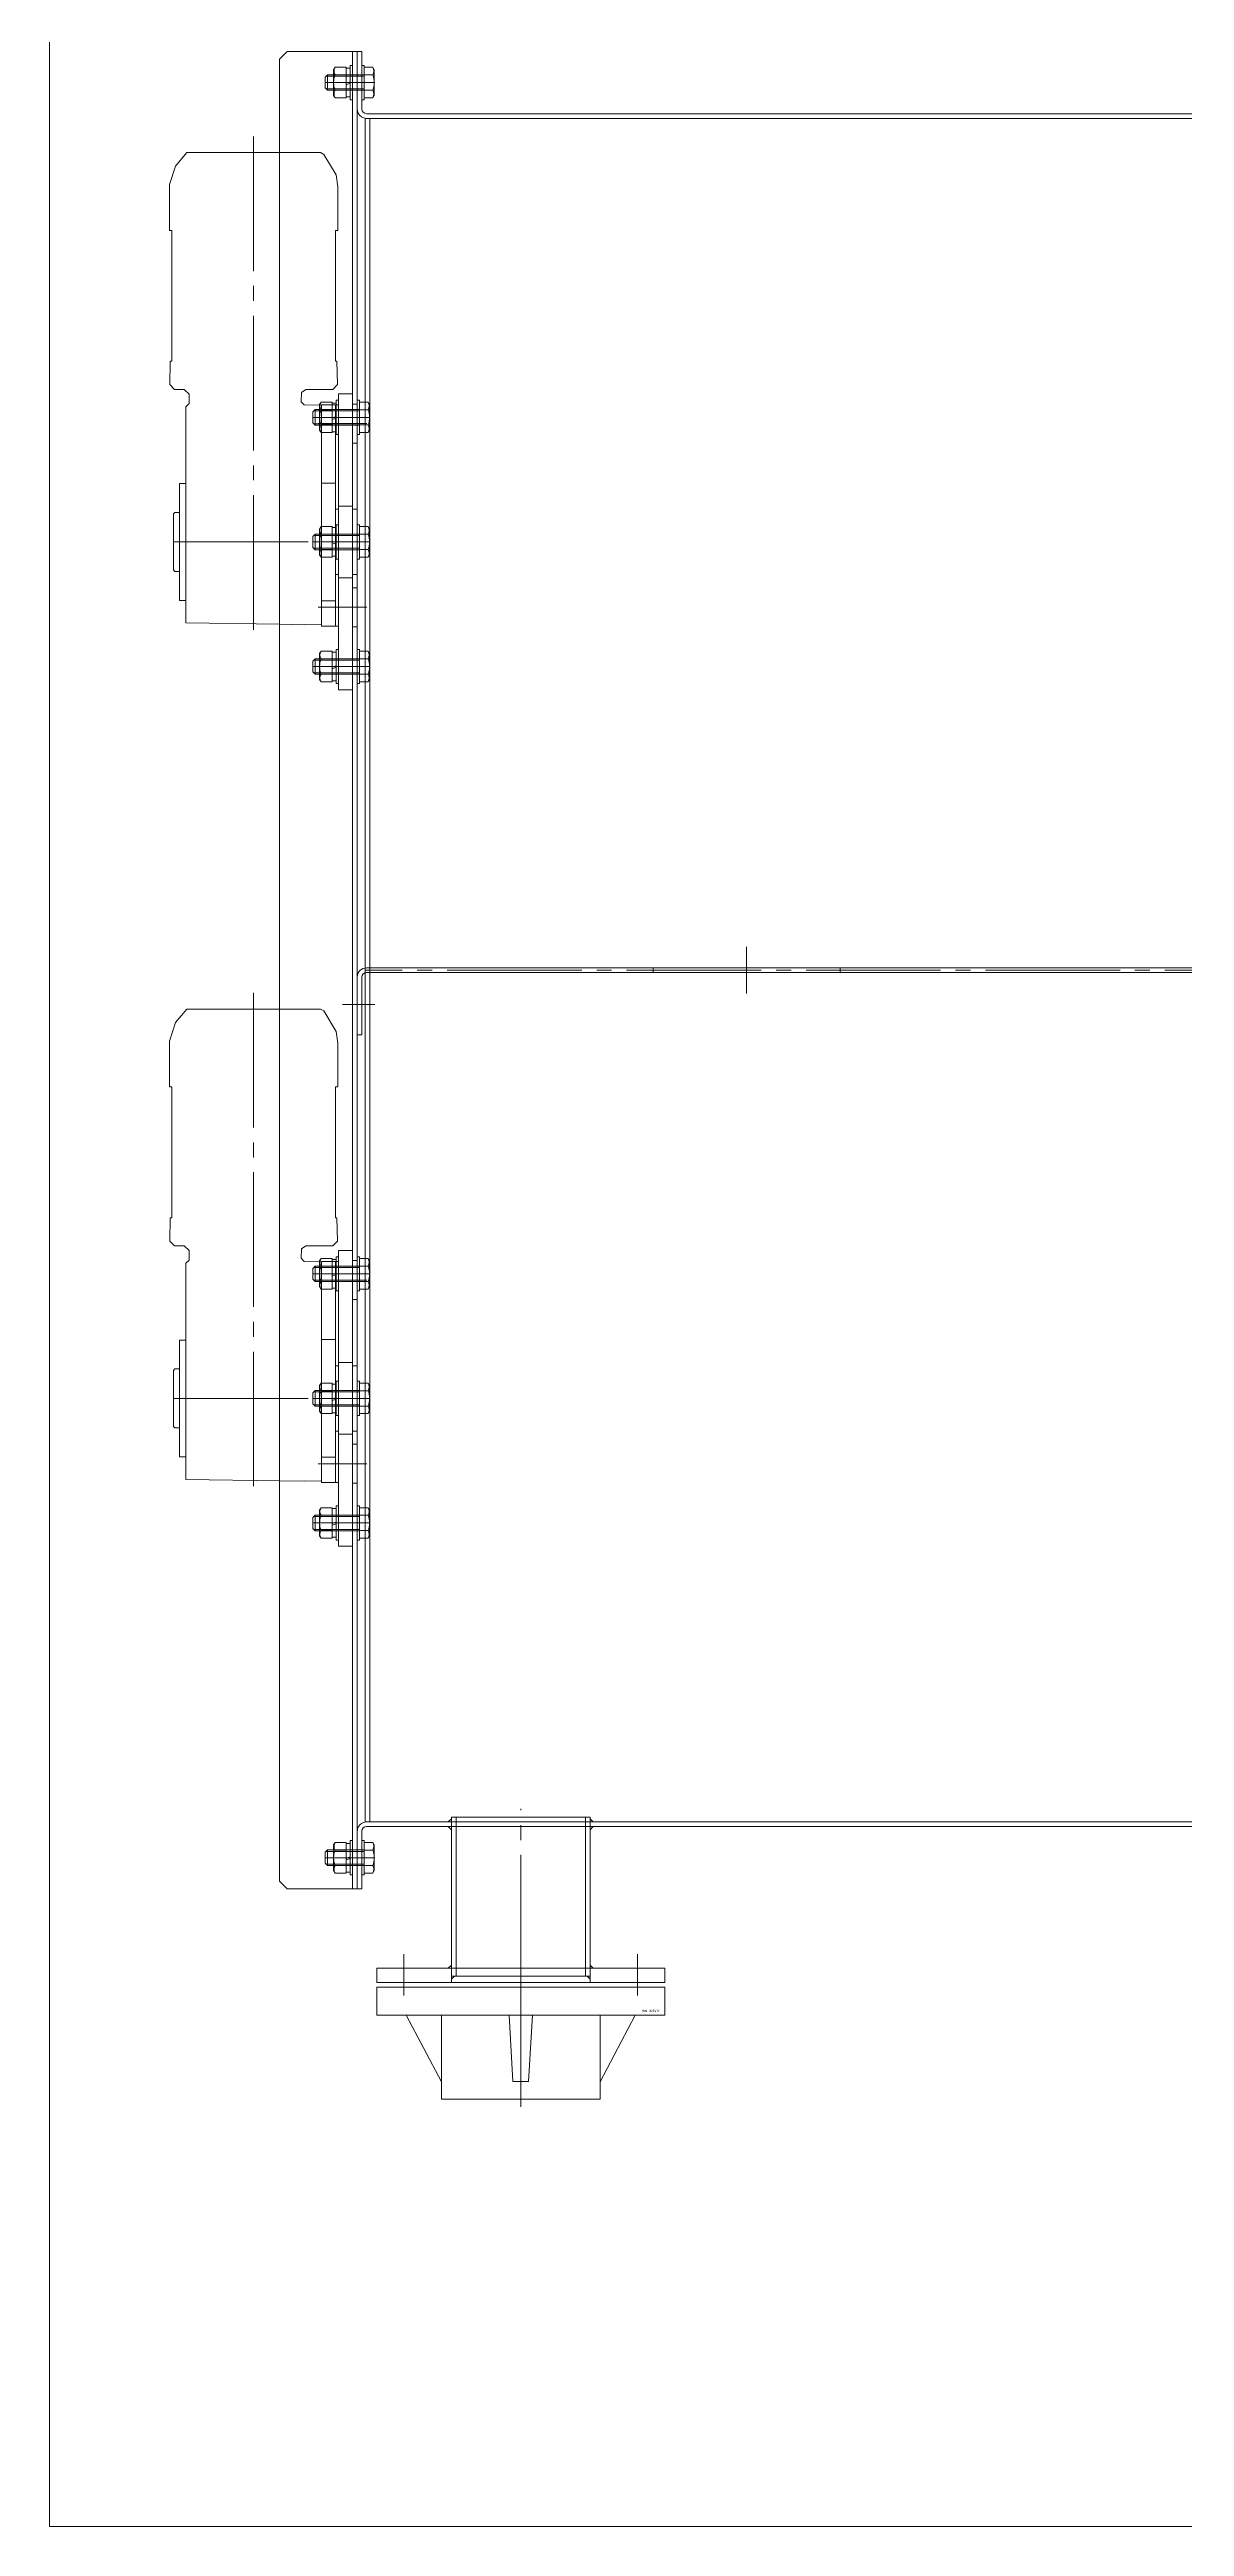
# Model space of a CAD drawing. Units: millimetres at full size. Extents: x -32787 to 32787, y -11878 to 14562.
# Drawn here: x -13935 to -13207, y 8695 to 10285 of the extents above; entities that cross this region are included whole.
import ezdxf
from ezdxf.enums import TextEntityAlignment as Align

# ---------------------------------------------------------------- set-up
doc = ezdxf.new("R2010")
doc.units = ezdxf.units.MM
doc.header["$LTSCALE"] = 9.6
doc.linetypes.add('CHAIN2', pattern=[12, 9, -1, 1, -1])
for name, color, linetype, lineweight in [('0-7_01_外形線', 134, 'Continuous', 9), ('0-8_04_中心線', 4, 'CHAIN2', 9), ('0-9_03_かくれ線', 5, 'Continuous', 9), ('0-F_Defpoints', 134, 'Continuous', 9)]:
    doc.layers.add(name, color=color, linetype=linetype, lineweight=lineweight)
doc.styles.add('ＭＳ ゴシック', font='')
doc.styles.get('ＭＳ ゴシック').set_extended_font_data('MS Gothic')

msp = doc.modelspace()

# ---------------------------------------------------------------- linework, layer by layer
at = {"layer": '0-7_01_外形線'}
for p, q in [((-13737.919, 10247.284), (-13737.919, 10284.284)), ((-13733.419, 10274.099), (-13727.922, 10274.099)), ((-13733.419, 10274.099), (-13733.419, 10254.469)), ((-13733.419, 10269.191), (-13727.922, 10269.191)), ((-13727.922, 10274.099), (-13727.019, 10272.534)), ((-13727.019, 10256.034), (-13727.019, 10272.534)), ((-13733.419, 10259.376), (-13727.922, 10259.376)), ((-13733.419, 10254.469), (-13727.922, 10254.469)), ((-13143.919, 10244.284), (-13731.919, 10244.284)), ((-13727.922, 10254.469), (-13727.019, 10256.034)), ((-13732.919, 9147.284), (-13732.919, 10241.284)), ((-13732.919, 9147.284), (-13732.919, 10241.284)), ((-13732.919, 10241.284), (-13142.919, 10241.284)), ((-13729.919, 9147.284), (-13729.919, 10241.284)), ((-13737.919, 9689.784), (-13737.919, 9652.784)), ((-13732.919, 9692.784), (-13732.919, 9695.784)), ((-13732.919, 9147.284), (-13142.919, 9147.284)), ((-13733.419, 9134.099), (-13727.922, 9134.099)), ((-13733.419, 9134.099), (-13733.419, 9114.469)), ((-13143.919, 9144.284), (-13731.919, 9144.284)), ((-13727.922, 9134.099), (-13727.019, 9132.534)), ((-13727.019, 9116.034), (-13727.019, 9132.534)), ((-13677.469, 9053.284), (-13677.469, 9144.284)), ((-13588.369, 9053.284), (-13588.369, 9144.284)), ((-13733.419, 9129.191), (-13727.922, 9129.191)), ((-13733.419, 9119.376), (-13727.922, 9119.376)), ((-13733.419, 9114.469), (-13727.922, 9114.469)), ((-13727.922, 9114.469), (-13727.019, 9116.034)), ((-13725.419, 9041.284), (-13725.419, 9023.284)), ((-13540.419, 9041.284), (-13725.419, 9041.284)), ((-13540.419, 9023.284), (-13540.419, 9041.284)), ((-13725.419, 9023.284), (-13540.419, 9023.284)), ((-13706.419, 9023.284), (-13683.919, 8980.313)), ((-13683.919, 8969.284), (-13683.919, 9023.284)), ((-13637.918, 8980.506), (-13640.419, 9023.284)), ((-13625.419, 9023.284), (-13627.918, 8980.506)), ((-13559.419, 9023.284), (-13581.919, 8980.313)), ((-13581.919, 9023.284), (-13581.919, 8969.284)), ((-13627.918, 8980.506), (-13637.918, 8980.506)), ((-13581.919, 8969.284), (-13683.919, 8969.284))]:
    msp.add_line(p, q, dxfattribs=at)
for points in [[(-13787.919, 10279.284), (-13787.919, 9109.284), (-13782.919, 9104.284), (-13737.919, 9104.284), (-13737.919, 10284.284), (-13782.919, 10284.284)], [(-13733.419, 10253.284), (-13733.419, 10275.284), (-13734.919, 10275.284), (-13734.919, 10253.284)], [(-13677.469, 9147.284), (-13677.469, 9149.284), (-13679.469, 9147.284)], [(-13588.369, 9147.284), (-13588.369, 9149.284), (-13586.369, 9147.284)], [(-13733.419, 9113.284), (-13733.419, 9135.284), (-13734.919, 9135.284), (-13734.919, 9113.284)], [(-13677.469, 9144.284), (-13677.469, 9142.284), (-13679.469, 9144.284)], [(-13588.369, 9144.284), (-13588.369, 9142.284), (-13586.369, 9144.284)], [(-13725.419, 9053.284), (-13725.419, 9044.284), (-13540.419, 9044.284), (-13540.419, 9053.284)], [(-13677.469, 9053.284), (-13677.469, 9055.284), (-13679.469, 9053.284)], [(-13588.369, 9053.284), (-13588.369, 9055.284), (-13586.369, 9053.284)], [(-13677.469, 9048.284), (-13677.469, 9046.284), (-13675.469, 9048.284)], [(-13588.369, 9048.284), (-13588.369, 9046.284), (-13590.369, 9048.284)]]:
    msp.add_lwpolyline(points, close=True, dxfattribs=at)
for points in [[(-13737.919, 10284.284), (-13734.919, 10284.284), (-13734.919, 10247.284)], [(-13787.919, 10219.266), (-13847.263, 10219.266), (-13854.693, 10210.586), (-13858.419, 10198.77), (-13858.419, 10169.266), (-13856.919, 10169.266), (-13856.919, 10085.266), (-13857.919, 10085.266), (-13858.18, 10070.318), (-13855.18, 10067.266), (-13848.919, 10067.266), (-13845.919, 10064.266), (-13845.919, 10058.096), (-13847.919, 10056.096), (-13847.919, 9917.243), (-13787.919, 9916.362)], [(-13847.919, 10006.766), (-13851.919, 10006.766), (-13851.919, 9931.766), (-13847.919, 9931.766)], [(-13851.919, 9988.266), (-13854.919, 9988.266), (-13855.919, 9987.266), (-13855.919, 9951.266), (-13854.919, 9950.266), (-13851.919, 9950.266)], [(-13737.919, 9652.784), (-13734.919, 9652.784), (-13734.919, 9689.784)], [(-13787.919, 9669.266), (-13847.263, 9669.266), (-13854.693, 9660.586), (-13858.419, 9648.77), (-13858.419, 9619.266), (-13856.919, 9619.266), (-13856.919, 9535.266), (-13857.919, 9535.266), (-13858.18, 9520.318), (-13855.18, 9517.266), (-13848.919, 9517.266), (-13845.919, 9514.266), (-13845.919, 9508.096), (-13847.919, 9506.096), (-13847.919, 9367.243), (-13787.919, 9366.362)], [(-13847.919, 9456.766), (-13851.919, 9456.766), (-13851.919, 9381.766), (-13847.919, 9381.766)], [(-13851.919, 9438.266), (-13854.919, 9438.266), (-13855.919, 9437.266), (-13855.919, 9401.266), (-13854.919, 9400.266), (-13851.919, 9400.266)], [(-13737.919, 9141.284), (-13737.919, 9104.284), (-13734.919, 9104.284), (-13734.919, 9141.284)]]:
    msp.add_lwpolyline(points, dxfattribs=at)
for centre, radius, start, end in [((-13732.172, 10271.645), 4.907, 330.00001, 29.99999), ((-13740.798, 10264.284), 13.779, 339.136, 20.864), ((-13731.919, 10247.284), 6, 180, 270), ((-13731.919, 10247.284), 3, 180, 270), ((-13732.172, 10256.922), 4.907, 330.00001, 29.99999), ((-13731.919, 9689.784), 6, 90, 180), ((-13731.919, 9689.784), 3, 90, 180), ((-13731.919, 9141.284), 6, 90, 180), ((-13731.919, 9141.284), 3, 90, 180), ((-13732.172, 9131.645), 4.907, 330.00001, 29.99999), ((-13740.798, 9124.284), 13.779, 339.136, 20.864), ((-13732.172, 9116.922), 4.907, 330.00001, 29.99999)]:
    msp.add_arc(centre, radius, start, end, dxfattribs=at)
at = {"layer": '0-8_04_中心線'}
for p, q in [((-13727.019, 10264.284), (-13758.419, 10264.284)), ((-13747.377, 10264.284), (-13731.732, 10264.284)), ((-13726.684, 10264.284), (-13746.082, 10264.284)), ((-13736.419, 10264.284), (-13734.919, 10264.284)), ((-13804.419, 10229.652), (-13804.419, 9912.3)), ((-13730.019, 10049.284), (-13766.419, 10049.284)), ((-13762.919, 10045.284), (-13749.919, 10045.284)), ((-13754.548, 10049.284), (-13736.534, 10049.284)), ((-13753.919, 10045.284), (-13747.919, 10045.284)), ((-13737.53, 10045.284), (-13753.308, 10045.284)), ((-13747.377, 10049.284), (-13731.732, 10049.284)), ((-13747.377, 10045.284), (-13731.732, 10045.284)), ((-13855.919, 9969.266), (-13752.919, 9969.266)), ((-13730.019, 9969.284), (-13766.419, 9969.284)), ((-13762.919, 9969.284), (-13749.919, 9969.284)), ((-13754.548, 9969.284), (-13736.534, 9969.284)), ((-13753.919, 9969.284), (-13747.919, 9969.284)), ((-13747.377, 9969.284), (-13731.732, 9969.284)), ((-13762.919, 9927.284), (-13749.919, 9927.284)), ((-13753.919, 9927.284), (-13747.919, 9927.284)), ((-13737.53, 9927.284), (-13753.308, 9927.284)), ((-13747.377, 9927.284), (-13731.732, 9927.284)), ((-13730.019, 9889.284), (-13766.419, 9889.284)), ((-13754.548, 9889.284), (-13736.534, 9889.284)), ((-13747.377, 9889.284), (-13731.732, 9889.284)), ((-13487.919, 9709.299), (-13487.919, 9679.232)), ((-13132.991, 9694.284), (-13732.919, 9694.284)), ((-13804.419, 9679.652), (-13804.419, 9362.3)), ((-13747.377, 9672.284), (-13731.732, 9672.284)), ((-13726.684, 9672.284), (-13746.082, 9672.284)), ((-13730.019, 9499.284), (-13766.419, 9499.284)), ((-13754.548, 9499.284), (-13736.534, 9499.284)), ((-13747.377, 9499.284), (-13731.732, 9499.284)), ((-13762.919, 9495.284), (-13749.919, 9495.284)), ((-13753.919, 9495.284), (-13747.919, 9495.284)), ((-13737.53, 9495.284), (-13753.308, 9495.284)), ((-13747.377, 9495.284), (-13731.732, 9495.284)), ((-13855.919, 9419.266), (-13752.919, 9419.266)), ((-13730.019, 9419.284), (-13766.419, 9419.284)), ((-13762.919, 9419.284), (-13749.919, 9419.284)), ((-13754.548, 9419.284), (-13736.534, 9419.284)), ((-13753.919, 9419.284), (-13747.919, 9419.284)), ((-13747.377, 9419.284), (-13731.732, 9419.284)), ((-13762.919, 9377.284), (-13749.919, 9377.284)), ((-13753.919, 9377.284), (-13747.919, 9377.284)), ((-13737.53, 9377.284), (-13753.308, 9377.284)), ((-13747.377, 9377.284), (-13731.732, 9377.284)), ((-13730.019, 9339.284), (-13766.419, 9339.284)), ((-13754.548, 9339.284), (-13736.534, 9339.284)), ((-13747.377, 9339.284), (-13731.732, 9339.284)), ((-13632.919, 9039.659), (-13632.919, 9155.641)), ((-13727.019, 9124.284), (-13758.419, 9124.284)), ((-13747.377, 9124.284), (-13731.732, 9124.284)), ((-13726.684, 9124.284), (-13746.082, 9124.284)), ((-13736.419, 9124.284), (-13734.919, 9124.284)), ((-13707.919, 9062.391), (-13707.919, 9035.861)), ((-13557.919, 9062.391), (-13557.919, 9035.861)), ((-13632.919, 9046.284), (-13632.919, 8964.284))]:
    msp.add_line(p, q, dxfattribs=at)
at = {"layer": '0-9_03_かくれ線'}
for p, q in [((-13740.919, 10284.284), (-13740.919, 9104.284)), ((-13756.919, 10269.284), (-13758.419, 10267.784)), ((-13758.419, 10260.784), (-13758.419, 10267.784)), ((-13756.919, 10259.284), (-13758.419, 10260.784)), ((-13753.069, 10268.384), (-13757.819, 10268.384)), ((-13753.069, 10260.184), (-13757.819, 10260.184)), ((-13756.919, 10259.284), (-13756.919, 10269.284)), ((-13753.069, 10269.284), (-13756.919, 10269.284)), ((-13752.165, 10274.099), (-13753.069, 10272.534)), ((-13753.069, 10272.534), (-13753.069, 10256.034)), ((-13733.419, 10269.284), (-13753.069, 10269.284)), ((-13733.419, 10268.384), (-13753.069, 10268.384)), ((-13753.069, 10264.284), (-13745.069, 10264.284)), ((-13733.419, 10260.184), (-13753.069, 10260.184)), ((-13745.069, 10274.099), (-13752.165, 10274.099)), ((-13745.069, 10269.191), (-13752.165, 10269.191)), ((-13745.069, 10274.099), (-13745.069, 10254.469)), ((-13745.069, 10273.484), (-13745.069, 10263.874)), ((-13742.419, 10273.484), (-13745.069, 10273.484)), ((-13742.419, 10264.784), (-13745.069, 10263.874)), ((-13745.069, 10264.284), (-13742.419, 10264.284)), ((-13742.419, 10263.784), (-13745.069, 10262.874)), ((-13745.069, 10262.874), (-13745.069, 10255.084)), ((-13742.419, 10273.484), (-13742.419, 10264.784)), ((-13742.419, 10263.784), (-13742.419, 10255.084)), ((-13753.069, 10259.284), (-13756.919, 10259.284)), ((-13733.419, 10259.284), (-13753.069, 10259.284)), ((-13752.165, 10254.469), (-13753.069, 10256.034)), ((-13745.069, 10259.376), (-13752.165, 10259.376)), ((-13745.069, 10254.469), (-13752.165, 10254.469)), ((-13745.069, 10255.084), (-13742.419, 10255.084)), ((-13764.919, 10054.284), (-13766.419, 10052.784)), ((-13766.419, 10045.784), (-13766.419, 10052.784)), ((-13761.069, 10053.384), (-13765.819, 10053.384)), ((-13764.919, 10044.284), (-13764.919, 10054.284)), ((-13761.069, 10054.284), (-13764.919, 10054.284)), ((-13761.165, 10059.098), (-13762.069, 10057.533)), ((-13762.069, 10057.533), (-13762.069, 10041.033)), ((-13754.069, 10059.098), (-13761.165, 10059.098)), ((-13754.069, 10054.191), (-13761.165, 10054.191)), ((-13736.419, 10054.284), (-13761.069, 10054.284)), ((-13736.419, 10053.384), (-13761.069, 10053.384)), ((-13754.069, 10059.098), (-13754.069, 10039.469)), ((-13754.069, 10058.483), (-13754.069, 10048.874)), ((-13751.419, 10058.483), (-13754.069, 10058.483)), ((-13751.419, 10058.483), (-13751.419, 10049.783)), ((-13740.919, 10057.784), (-13737.919, 10057.784)), ((-13736.419, 10059.099), (-13730.922, 10059.099)), ((-13736.419, 10059.099), (-13736.419, 10039.469)), ((-13736.419, 10054.191), (-13730.922, 10054.191)), ((-13730.922, 10059.099), (-13730.019, 10057.534)), ((-13730.019, 10041.034), (-13730.019, 10057.534)), ((-13764.919, 10044.284), (-13766.419, 10045.784)), ((-13761.069, 10045.184), (-13765.819, 10045.184)), ((-13761.069, 10044.284), (-13764.919, 10044.284)), ((-13762.069, 10049.283), (-13754.069, 10049.283)), ((-13761.165, 10039.469), (-13762.069, 10041.033)), ((-13754.069, 10044.376), (-13761.165, 10044.376)), ((-13754.069, 10039.469), (-13761.165, 10039.469)), ((-13736.419, 10045.184), (-13761.069, 10045.184)), ((-13736.419, 10044.284), (-13761.069, 10044.284)), ((-13751.419, 10049.783), (-13754.069, 10048.874)), ((-13754.069, 10049.283), (-13751.419, 10049.283)), ((-13751.419, 10048.783), (-13754.069, 10047.874)), ((-13754.069, 10047.874), (-13754.069, 10040.083)), ((-13754.069, 10040.083), (-13751.419, 10040.083)), ((-13751.419, 10049.283), (-13749.919, 10049.283)), ((-13751.419, 10048.783), (-13751.419, 10040.083)), ((-13736.419, 10044.376), (-13730.922, 10044.376)), ((-13736.419, 10039.469), (-13730.922, 10039.469)), ((-13730.922, 10039.469), (-13730.019, 10041.034)), ((-13740.919, 10032.784), (-13737.919, 10032.784)), ((-13760.919, 10007.034), (-13751.919, 10007.034)), ((-13751.919, 9990.284), (-13749.919, 9990.284)), ((-13749.919, 9992.284), (-13740.919, 9992.284)), ((-13740.919, 9990.284), (-13737.919, 9990.284)), ((-13764.919, 9974.284), (-13766.419, 9972.784)), ((-13761.069, 9973.384), (-13765.819, 9973.384)), ((-13764.919, 9964.284), (-13764.919, 9974.284)), ((-13761.069, 9974.284), (-13764.919, 9974.284)), ((-13761.165, 9979.098), (-13762.069, 9977.533)), ((-13762.069, 9977.533), (-13762.069, 9961.033)), ((-13754.069, 9979.098), (-13761.165, 9979.098)), ((-13754.069, 9974.191), (-13761.165, 9974.191)), ((-13736.419, 9974.284), (-13761.069, 9974.284)), ((-13736.419, 9973.384), (-13761.069, 9973.384)), ((-13754.069, 9979.098), (-13754.069, 9959.469)), ((-13754.069, 9978.483), (-13754.069, 9968.874)), ((-13751.419, 9978.483), (-13754.069, 9978.483)), ((-13751.419, 9978.483), (-13751.419, 9969.783)), ((-13736.419, 9979.099), (-13730.922, 9979.099)), ((-13736.419, 9979.099), (-13736.419, 9959.469)), ((-13736.419, 9974.191), (-13730.922, 9974.191)), ((-13730.922, 9979.099), (-13730.019, 9977.534)), ((-13730.019, 9961.034), (-13730.019, 9977.534)), ((-13766.419, 9965.784), (-13766.419, 9972.784)), ((-13764.919, 9964.284), (-13766.419, 9965.784)), ((-13761.069, 9965.184), (-13765.819, 9965.184)), ((-13761.069, 9964.284), (-13764.919, 9964.284)), ((-13762.069, 9969.283), (-13754.069, 9969.283)), ((-13761.165, 9959.469), (-13762.069, 9961.033)), ((-13754.069, 9964.376), (-13761.165, 9964.376)), ((-13754.069, 9959.469), (-13761.165, 9959.469)), ((-13736.419, 9965.184), (-13761.069, 9965.184)), ((-13736.419, 9964.284), (-13761.069, 9964.284)), ((-13751.419, 9969.783), (-13754.069, 9968.874)), ((-13754.069, 9969.283), (-13751.419, 9969.283)), ((-13751.419, 9968.783), (-13754.069, 9967.874)), ((-13754.069, 9967.874), (-13754.069, 9960.083)), ((-13754.069, 9960.083), (-13751.419, 9960.083)), ((-13751.419, 9969.283), (-13749.919, 9969.283)), ((-13751.419, 9968.783), (-13751.419, 9960.083)), ((-13736.419, 9964.376), (-13730.922, 9964.376)), ((-13736.419, 9959.469), (-13730.922, 9959.469)), ((-13730.922, 9959.469), (-13730.019, 9961.034)), ((-13751.919, 9948.284), (-13749.919, 9948.284)), ((-13749.919, 9946.284), (-13740.919, 9946.284)), ((-13740.919, 9948.284), (-13737.919, 9948.284)), ((-13760.919, 9931.534), (-13751.919, 9931.534)), ((-13740.919, 9939.784), (-13737.919, 9939.784)), ((-13740.919, 9914.784), (-13737.919, 9914.784)), ((-13764.919, 9894.284), (-13766.419, 9892.784)), ((-13764.919, 9884.284), (-13764.919, 9894.284)), ((-13761.069, 9894.284), (-13764.919, 9894.284)), ((-13761.165, 9899.098), (-13762.069, 9897.534)), ((-13762.069, 9897.534), (-13762.069, 9881.034)), ((-13754.069, 9899.098), (-13761.165, 9899.098)), ((-13754.069, 9894.191), (-13761.165, 9894.191)), ((-13736.419, 9894.284), (-13761.069, 9894.284)), ((-13754.069, 9899.098), (-13754.069, 9879.469)), ((-13754.069, 9898.484), (-13754.069, 9888.874)), ((-13751.419, 9898.484), (-13754.069, 9898.484)), ((-13751.419, 9898.484), (-13751.419, 9889.784)), ((-13736.419, 9899.099), (-13730.922, 9899.099)), ((-13736.419, 9899.099), (-13736.419, 9879.469)), ((-13736.419, 9894.191), (-13730.922, 9894.191)), ((-13730.922, 9899.099), (-13730.019, 9897.534)), ((-13730.019, 9881.034), (-13730.019, 9897.534)), ((-13766.419, 9885.784), (-13766.419, 9892.784)), ((-13764.919, 9884.284), (-13766.419, 9885.784)), ((-13761.069, 9893.384), (-13765.819, 9893.384)), ((-13761.069, 9885.184), (-13765.819, 9885.184)), ((-13761.069, 9884.284), (-13764.919, 9884.284)), ((-13762.069, 9889.284), (-13754.069, 9889.284)), ((-13761.165, 9879.469), (-13762.069, 9881.034)), ((-13754.069, 9884.376), (-13761.165, 9884.376)), ((-13754.069, 9879.469), (-13761.165, 9879.469)), ((-13736.419, 9893.384), (-13761.069, 9893.384)), ((-13736.419, 9885.184), (-13761.069, 9885.184)), ((-13736.419, 9884.284), (-13761.069, 9884.284)), ((-13751.419, 9889.784), (-13754.069, 9888.874)), ((-13754.069, 9889.284), (-13751.419, 9889.284)), ((-13751.419, 9888.784), (-13754.069, 9887.874)), ((-13754.069, 9887.874), (-13754.069, 9880.084)), ((-13754.069, 9880.084), (-13751.419, 9880.084)), ((-13751.419, 9889.284), (-13749.919, 9889.284)), ((-13751.419, 9888.784), (-13751.419, 9880.084)), ((-13736.419, 9884.376), (-13730.922, 9884.376)), ((-13736.419, 9879.469), (-13730.922, 9879.469)), ((-13730.922, 9879.469), (-13730.019, 9881.034)), ((-13731.919, 9695.784), (-13145.919, 9695.784)), ((-13145.919, 9692.784), (-13731.919, 9692.784)), ((-13547.919, 9695.784), (-13547.919, 9692.784)), ((-13427.919, 9695.784), (-13427.919, 9692.784)), ((-13764.919, 9504.284), (-13766.419, 9502.784)), ((-13766.419, 9495.784), (-13766.419, 9502.784)), ((-13761.069, 9503.384), (-13765.819, 9503.384)), ((-13764.919, 9494.284), (-13764.919, 9504.284)), ((-13761.069, 9504.284), (-13764.919, 9504.284)), ((-13761.165, 9509.099), (-13762.069, 9507.534)), ((-13762.069, 9507.534), (-13762.069, 9491.034)), ((-13762.069, 9499.284), (-13754.069, 9499.284)), ((-13754.069, 9509.099), (-13761.165, 9509.099)), ((-13754.069, 9504.191), (-13761.165, 9504.191)), ((-13736.419, 9504.284), (-13761.069, 9504.284)), ((-13736.419, 9503.384), (-13761.069, 9503.384)), ((-13754.069, 9509.099), (-13754.069, 9489.469)), ((-13754.069, 9508.484), (-13754.069, 9498.874)), ((-13751.419, 9508.484), (-13754.069, 9508.484)), ((-13751.419, 9499.784), (-13754.069, 9498.874)), ((-13754.069, 9499.284), (-13751.419, 9499.284)), ((-13751.419, 9498.784), (-13754.069, 9497.874)), ((-13754.069, 9497.874), (-13754.069, 9490.084)), ((-13751.419, 9508.484), (-13751.419, 9499.784)), ((-13751.419, 9499.284), (-13749.919, 9499.284)), ((-13751.419, 9498.784), (-13751.419, 9490.084)), ((-13740.919, 9507.784), (-13737.919, 9507.784)), ((-13736.419, 9509.099), (-13730.922, 9509.099)), ((-13736.419, 9509.099), (-13736.419, 9489.469)), ((-13736.419, 9504.191), (-13730.922, 9504.191)), ((-13730.922, 9509.099), (-13730.019, 9507.534)), ((-13730.019, 9491.034), (-13730.019, 9507.534)), ((-13764.919, 9494.284), (-13766.419, 9495.784)), ((-13761.069, 9495.184), (-13765.819, 9495.184)), ((-13761.069, 9494.284), (-13764.919, 9494.284)), ((-13761.165, 9489.469), (-13762.069, 9491.034)), ((-13754.069, 9494.376), (-13761.165, 9494.376)), ((-13754.069, 9489.469), (-13761.165, 9489.469)), ((-13736.419, 9495.184), (-13761.069, 9495.184)), ((-13736.419, 9494.284), (-13761.069, 9494.284)), ((-13754.069, 9490.084), (-13751.419, 9490.084)), ((-13740.919, 9482.784), (-13737.919, 9482.784)), ((-13736.419, 9494.376), (-13730.922, 9494.376)), ((-13736.419, 9489.469), (-13730.922, 9489.469)), ((-13730.922, 9489.469), (-13730.019, 9491.034)), ((-13760.919, 9457.034), (-13751.919, 9457.034)), ((-13751.919, 9440.284), (-13749.919, 9440.284)), ((-13749.919, 9442.284), (-13740.919, 9442.284)), ((-13740.919, 9440.284), (-13737.919, 9440.284)), ((-13764.919, 9424.284), (-13766.419, 9422.784)), ((-13766.419, 9415.784), (-13766.419, 9422.784)), ((-13761.069, 9423.384), (-13765.819, 9423.384)), ((-13764.919, 9414.284), (-13764.919, 9424.284)), ((-13761.069, 9424.284), (-13764.919, 9424.284)), ((-13761.165, 9429.099), (-13762.069, 9427.534)), ((-13762.069, 9427.534), (-13762.069, 9411.034)), ((-13762.069, 9419.284), (-13754.069, 9419.284)), ((-13754.069, 9429.099), (-13761.165, 9429.099)), ((-13754.069, 9424.191), (-13761.165, 9424.191)), ((-13736.419, 9424.284), (-13761.069, 9424.284)), ((-13736.419, 9423.384), (-13761.069, 9423.384)), ((-13754.069, 9429.099), (-13754.069, 9409.469)), ((-13754.069, 9428.484), (-13754.069, 9418.874)), ((-13751.419, 9428.484), (-13754.069, 9428.484)), ((-13751.419, 9419.784), (-13754.069, 9418.874)), ((-13754.069, 9419.284), (-13751.419, 9419.284)), ((-13751.419, 9418.784), (-13754.069, 9417.874)), ((-13754.069, 9417.874), (-13754.069, 9410.084)), ((-13751.419, 9428.484), (-13751.419, 9419.784)), ((-13751.419, 9419.284), (-13749.919, 9419.284)), ((-13751.419, 9418.784), (-13751.419, 9410.084)), ((-13736.419, 9429.099), (-13730.922, 9429.099)), ((-13736.419, 9429.099), (-13736.419, 9409.469)), ((-13736.419, 9424.191), (-13730.922, 9424.191)), ((-13730.922, 9429.099), (-13730.019, 9427.534)), ((-13730.019, 9411.034), (-13730.019, 9427.534)), ((-13764.919, 9414.284), (-13766.419, 9415.784)), ((-13761.069, 9415.184), (-13765.819, 9415.184)), ((-13761.069, 9414.284), (-13764.919, 9414.284)), ((-13761.165, 9409.469), (-13762.069, 9411.034)), ((-13754.069, 9414.376), (-13761.165, 9414.376)), ((-13754.069, 9409.469), (-13761.165, 9409.469)), ((-13736.419, 9415.184), (-13761.069, 9415.184)), ((-13736.419, 9414.284), (-13761.069, 9414.284)), ((-13754.069, 9410.084), (-13751.419, 9410.084)), ((-13736.419, 9414.376), (-13730.922, 9414.376)), ((-13736.419, 9409.469), (-13730.922, 9409.469)), ((-13730.922, 9409.469), (-13730.019, 9411.034)), ((-13751.919, 9398.284), (-13749.919, 9398.284)), ((-13749.919, 9396.284), (-13740.919, 9396.284)), ((-13740.919, 9398.284), (-13737.919, 9398.284)), ((-13740.919, 9389.784), (-13737.919, 9389.784)), ((-13760.919, 9381.534), (-13751.919, 9381.534)), ((-13740.919, 9364.784), (-13737.919, 9364.784)), ((-13764.919, 9344.284), (-13766.419, 9342.784)), ((-13766.419, 9335.784), (-13766.419, 9342.784)), ((-13761.069, 9343.384), (-13765.819, 9343.384)), ((-13764.919, 9334.284), (-13764.919, 9344.284)), ((-13761.069, 9344.284), (-13764.919, 9344.284)), ((-13761.165, 9349.099), (-13762.069, 9347.534)), ((-13762.069, 9347.534), (-13762.069, 9331.034)), ((-13762.069, 9339.284), (-13754.069, 9339.284)), ((-13754.069, 9349.099), (-13761.165, 9349.099)), ((-13754.069, 9344.191), (-13761.165, 9344.191)), ((-13736.419, 9344.284), (-13761.069, 9344.284)), ((-13736.419, 9343.384), (-13761.069, 9343.384)), ((-13754.069, 9349.099), (-13754.069, 9329.469)), ((-13754.069, 9348.484), (-13754.069, 9338.874)), ((-13751.419, 9348.484), (-13754.069, 9348.484)), ((-13751.419, 9339.784), (-13754.069, 9338.874)), ((-13754.069, 9339.284), (-13751.419, 9339.284)), ((-13751.419, 9338.784), (-13754.069, 9337.874)), ((-13754.069, 9337.874), (-13754.069, 9330.084)), ((-13751.419, 9348.484), (-13751.419, 9339.784)), ((-13751.419, 9339.284), (-13749.919, 9339.284)), ((-13751.419, 9338.784), (-13751.419, 9330.084)), ((-13736.419, 9349.099), (-13730.922, 9349.099)), ((-13736.419, 9349.099), (-13736.419, 9329.469)), ((-13736.419, 9344.191), (-13730.922, 9344.191)), ((-13730.922, 9349.099), (-13730.019, 9347.534)), ((-13730.019, 9331.034), (-13730.019, 9347.534)), ((-13764.919, 9334.284), (-13766.419, 9335.784)), ((-13761.069, 9335.184), (-13765.819, 9335.184)), ((-13761.069, 9334.284), (-13764.919, 9334.284)), ((-13761.165, 9329.469), (-13762.069, 9331.034)), ((-13754.069, 9334.376), (-13761.165, 9334.376)), ((-13754.069, 9329.469), (-13761.165, 9329.469)), ((-13736.419, 9335.184), (-13761.069, 9335.184)), ((-13736.419, 9334.284), (-13761.069, 9334.284)), ((-13754.069, 9330.084), (-13751.419, 9330.084)), ((-13736.419, 9334.376), (-13730.922, 9334.376)), ((-13736.419, 9329.469), (-13730.922, 9329.469)), ((-13730.922, 9329.469), (-13730.019, 9331.034)), ((-13588.369, 9150.284), (-13677.469, 9150.284)), ((-13677.469, 9150.284), (-13677.469, 9144.284)), ((-13674.469, 9048.284), (-13674.469, 9150.284)), ((-13591.369, 9048.284), (-13591.369, 9150.284)), ((-13588.369, 9150.284), (-13588.369, 9144.284)), ((-13752.165, 9134.099), (-13753.069, 9132.534)), ((-13753.069, 9132.534), (-13753.069, 9116.034)), ((-13745.069, 9134.099), (-13752.165, 9134.099)), ((-13745.069, 9134.099), (-13745.069, 9114.469)), ((-13745.069, 9133.484), (-13745.069, 9123.874)), ((-13742.419, 9133.484), (-13745.069, 9133.484)), ((-13742.419, 9133.484), (-13742.419, 9124.784)), ((-13756.919, 9129.284), (-13758.419, 9127.784)), ((-13758.419, 9120.784), (-13758.419, 9127.784)), ((-13756.919, 9119.284), (-13758.419, 9120.784)), ((-13753.069, 9128.384), (-13757.819, 9128.384)), ((-13753.069, 9120.184), (-13757.819, 9120.184)), ((-13756.919, 9119.284), (-13756.919, 9129.284)), ((-13753.069, 9129.284), (-13756.919, 9129.284)), ((-13753.069, 9119.284), (-13756.919, 9119.284)), ((-13733.419, 9129.284), (-13753.069, 9129.284)), ((-13733.419, 9128.384), (-13753.069, 9128.384)), ((-13753.069, 9124.284), (-13745.069, 9124.284)), ((-13733.419, 9120.184), (-13753.069, 9120.184)), ((-13733.419, 9119.284), (-13753.069, 9119.284)), ((-13752.165, 9114.469), (-13753.069, 9116.034)), ((-13745.069, 9129.191), (-13752.165, 9129.191)), ((-13745.069, 9119.376), (-13752.165, 9119.376)), ((-13745.069, 9114.469), (-13752.165, 9114.469)), ((-13742.419, 9124.784), (-13745.069, 9123.874)), ((-13745.069, 9124.284), (-13742.419, 9124.284)), ((-13742.419, 9123.784), (-13745.069, 9122.874)), ((-13745.069, 9122.874), (-13745.069, 9115.084)), ((-13745.069, 9115.084), (-13742.419, 9115.084)), ((-13742.419, 9123.784), (-13742.419, 9115.084)), ((-13677.469, 9053.284), (-13677.469, 9044.284)), ((-13588.369, 9053.284), (-13588.369, 9044.284)), ((-13677.469, 9048.284), (-13588.369, 9048.284))]:
    msp.add_line(p, q, dxfattribs=at)
for points in [[(-13740.919, 10253.284), (-13740.919, 10275.284), (-13742.419, 10275.284), (-13742.419, 10253.284)], [(-13760.919, 10057.284), (-13760.919, 9915.284), (-13751.919, 9915.284), (-13751.919, 10057.284)], [(-13749.919, 9915.284), (-13749.919, 10057.284), (-13751.919, 10057.284), (-13751.919, 9915.284)], [(-13749.919, 10038.283), (-13749.919, 10060.283), (-13751.419, 10060.283), (-13751.419, 10038.283)], [(-13749.919, 10064.284), (-13749.919, 9874.284), (-13740.919, 9874.284), (-13740.919, 10064.284)], [(-13736.419, 10038.284), (-13736.419, 10060.284), (-13737.919, 10060.284), (-13737.919, 10038.284)], [(-13749.919, 9958.283), (-13749.919, 9980.283), (-13751.419, 9980.283), (-13751.419, 9958.283)], [(-13736.419, 9958.284), (-13736.419, 9980.284), (-13737.919, 9980.284), (-13737.919, 9958.284)], [(-13749.919, 9878.284), (-13749.919, 9900.284), (-13751.419, 9900.284), (-13751.419, 9878.284)], [(-13736.419, 9878.284), (-13736.419, 9900.284), (-13737.919, 9900.284), (-13737.919, 9878.284)], [(-13749.919, 9514.284), (-13749.919, 9324.284), (-13740.919, 9324.284), (-13740.919, 9514.284)], [(-13760.919, 9507.284), (-13760.919, 9365.284), (-13751.919, 9365.284), (-13751.919, 9507.284)], [(-13749.919, 9365.284), (-13749.919, 9507.284), (-13751.919, 9507.284), (-13751.919, 9365.284)], [(-13749.919, 9488.284), (-13749.919, 9510.284), (-13751.419, 9510.284), (-13751.419, 9488.284)], [(-13736.419, 9488.284), (-13736.419, 9510.284), (-13737.919, 9510.284), (-13737.919, 9488.284)], [(-13749.919, 9408.284), (-13749.919, 9430.284), (-13751.419, 9430.284), (-13751.419, 9408.284)], [(-13736.419, 9408.284), (-13736.419, 9430.284), (-13737.919, 9430.284), (-13737.919, 9408.284)], [(-13749.919, 9328.284), (-13749.919, 9350.284), (-13751.419, 9350.284), (-13751.419, 9328.284)], [(-13736.419, 9328.284), (-13736.419, 9350.284), (-13737.919, 9350.284), (-13737.919, 9328.284)], [(-13740.919, 9113.284), (-13740.919, 9135.284), (-13742.419, 9135.284), (-13742.419, 9113.284)]]:
    msp.add_lwpolyline(points, close=True, dxfattribs=at)
for points in [[(-13787.919, 10219.266), (-13761.575, 10219.266), (-13759.446, 10218.157), (-13751.372, 10204.965), (-13750.419, 10197.397), (-13750.419, 10169.266), (-13751.919, 10169.266), (-13751.919, 10085.266), (-13750.972, 10085.282), (-13750.658, 10070.318), (-13753.658, 10067.266), (-13770.919, 10067.266), (-13773.757, 10065.238), (-13773.919, 10059.257), (-13771.955, 10057.258), (-13760.919, 10057.056), (-13760.919, 9916.266), (-13771.919, 9916.074), (-13787.919, 9916.362)], [(-13787.919, 9669.266), (-13761.575, 9669.266), (-13759.446, 9668.157), (-13751.372, 9654.965), (-13750.419, 9647.397), (-13750.419, 9619.266), (-13751.919, 9619.266), (-13751.919, 9535.266), (-13750.972, 9535.282), (-13750.658, 9520.318), (-13753.658, 9517.266), (-13770.919, 9517.266), (-13773.757, 9515.238), (-13773.919, 9509.257), (-13771.955, 9507.258), (-13760.919, 9507.056), (-13760.919, 9366.266), (-13771.919, 9366.074), (-13787.919, 9366.362)]]:
    msp.add_lwpolyline(points, dxfattribs=at)
for centre, radius, start, end in [((-13739.29, 10264.284), 13.779, 159.136, 200.864), ((-13747.915, 10271.645), 4.907, 150.00001, 209.99999), ((-13747.915, 10256.922), 4.907, 150.00001, 209.99999), ((-13748.29, 10049.283), 13.779, 159.136, 200.864), ((-13756.915, 10056.645), 4.907, 150.00001, 209.99999), ((-13735.172, 10056.645), 4.907, 330.00001, 29.99999), ((-13743.798, 10049.284), 13.779, 339.136, 20.864), ((-13756.915, 10041.922), 4.907, 150.00001, 209.99999), ((-13735.172, 10041.922), 4.907, 330.00001, 29.99999), ((-13748.29, 9969.283), 13.779, 159.136, 200.864), ((-13756.915, 9976.645), 4.907, 150.00001, 209.99999), ((-13735.172, 9976.645), 4.907, 330.00001, 29.99999), ((-13743.798, 9969.284), 13.779, 339.136, 20.864), ((-13756.915, 9961.922), 4.907, 150.00001, 209.99999), ((-13735.172, 9961.922), 4.907, 330.00001, 29.99999), ((-13748.29, 9889.284), 13.779, 159.136, 200.864), ((-13756.915, 9896.645), 4.907, 150.00001, 209.99999), ((-13735.172, 9896.645), 4.907, 330.00001, 29.99999), ((-13743.798, 9889.284), 13.779, 339.136, 20.864), ((-13756.915, 9881.922), 4.907, 150.00001, 209.99999), ((-13735.172, 9881.922), 4.907, 330.00001, 29.99999), ((-13748.29, 9499.284), 13.779, 159.136, 200.864), ((-13756.915, 9506.645), 4.907, 150.00001, 209.99999), ((-13735.172, 9506.645), 4.907, 330.00001, 29.99999), ((-13743.798, 9499.284), 13.779, 339.136, 20.864), ((-13756.915, 9491.922), 4.907, 150.00001, 209.99999), ((-13735.172, 9491.922), 4.907, 330.00001, 29.99999), ((-13748.29, 9419.284), 13.779, 159.136, 200.864), ((-13756.915, 9426.645), 4.907, 150.00001, 209.99999), ((-13735.172, 9426.645), 4.907, 330.00001, 29.99999), ((-13743.798, 9419.284), 13.779, 339.136, 20.864), ((-13756.915, 9411.922), 4.907, 150.00001, 209.99999), ((-13735.172, 9411.922), 4.907, 330.00001, 29.99999), ((-13748.29, 9339.284), 13.779, 159.136, 200.864), ((-13756.915, 9346.645), 4.907, 150.00001, 209.99999), ((-13735.172, 9346.645), 4.907, 330.00001, 29.99999), ((-13743.798, 9339.284), 13.779, 339.136, 20.864), ((-13756.915, 9331.922), 4.907, 150.00001, 209.99999), ((-13735.172, 9331.922), 4.907, 330.00001, 29.99999), ((-13747.915, 9131.645), 4.907, 150.00001, 209.99999), ((-13739.29, 9124.284), 13.779, 159.136, 200.864), ((-13747.915, 9116.922), 4.907, 150.00001, 209.99999)]:
    msp.add_arc(centre, radius, start, end, dxfattribs=at)
at = {"layer": '0-F_Defpoints'}
msp.add_lwpolyline([(-13935.445, 11145.374), (-12093.235, 11145.374), (-12093.235, 8694.858), (-13935.445, 8694.858)], close=True, dxfattribs=at)

# ---------------------------------------------------------------- texts
at = {"layer": '0-9_03_かくれ線', "style": 'ＭＳ ゴシック'}
msp.add_text('JIS10K-80A', height=1.466, rotation=180, dxfattribs=at).set_placement((-13543.628, 9027.083), align=Align.BOTTOM_LEFT)

doc.saveas('drawing.dxf')
